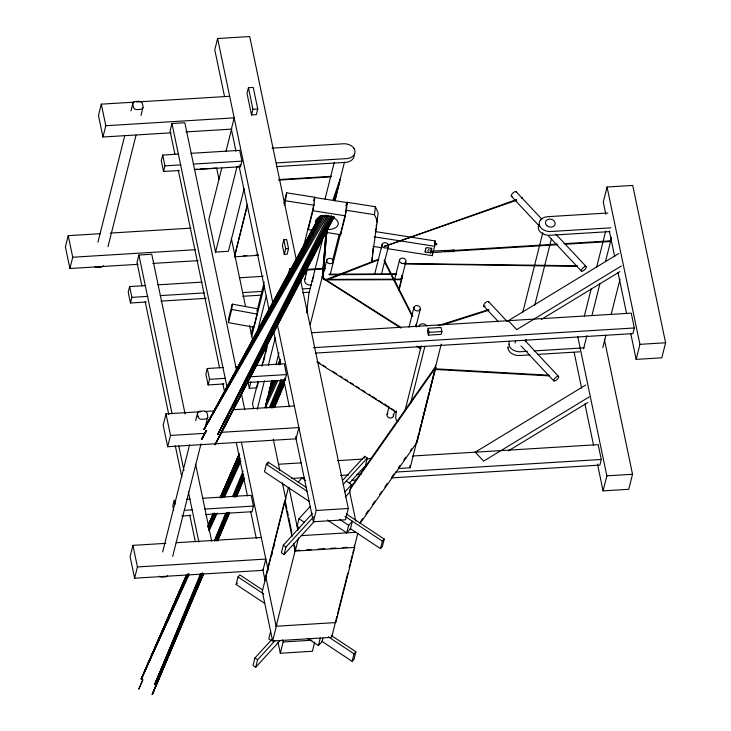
<?xml version="1.0" encoding="UTF-8"?>
<svg xmlns="http://www.w3.org/2000/svg" width="731" height="731" viewBox="0 0 731 731"><rect width="100%" height="100%" fill="white"/><g stroke="black" fill="none" stroke-linecap="round" stroke-linejoin="round"><path stroke-width="1.1" d="M372.033 262.511L373.093 248.129M454.179 250.139L453.942 251.583L454.179 250.139L442.602 250.687M402.187 263.535L577.225 265.746M306.91 309.496L306.645 312.877L308.884 293.798L322.417 240.152M326.09 232.111L322.389 277.177L323.029 278.484L400.835 328.055M326.739 232.22L323.047 277.177L323.997 278.639M396.266 410.986L395.727 417.712A4.432 3.582 14.1 0 0 397.216 420.754L397.966 421.248M415.875 326.876L416.058 324.637M416.524 326.94L416.432 323.367M325.816 234.359L322.398 277.195A3.618 2.933 14.1 0 1 322.791 275.285A3.628 2.933 14.1 0 1 323.239 274.801M326.465 234.459L323.047 277.159A2.961 2.394 14.1 0 1 323.367 275.596M228.401 322.599L228.977 317.291L232.284 304.142L257.604 308.774L257.038 314.083L253.73 327.232L228.401 322.599L231.709 309.451L232.284 304.142M284.688 205.228L286.653 192.847L314.769 197.251L313.937 205.274L303.411 247.124M312.676 230.292L308.199 229.589L308.683 225.166M308.199 229.589L312.941 210.747L313.654 204.113M314.01 200.787L314.376 197.471L346.796 202.542L345.361 215.819L340.619 234.669L326.09 232.394M340.619 234.669L340.856 232.449M330.293 274.216L346.366 210.29L347.225 202.323L375.35 206.727L378.165 212.931L376.849 222.123M371.668 261.323L377.306 220.899L374.491 214.695L375.368 206.791M425.168 252.012L426.301 247.507L431.884 248.376L430.742 252.889L425.168 252.012L425.506 248.823M430.742 252.889L431.208 248.641M387.494 248.659L432.268 255.658L432.725 251.409M432.268 255.658L434.625 246.265L435.201 240.956L375.88 231.672M434.89 244.593C434.241 241.193 435.512 247.133 436.791 243.834M375.332 232.038L375.844 228.73M376.182 226.528L376.511 224.326M335.063 200.87L339.915 180.173A5.245 4.249 14.1 0 0 339.568 179.196M100.037 233.71L68.23 235.656L65.397 246.932L69.902 268.505L138.068 264.32M134.248 102.139L101.298 104.158L98.466 115.434L102.97 137.008L171.136 132.823M69.902 268.505L72.734 257.23L68.23 235.656M102.97 137.008L105.812 125.732L101.298 104.158M97.945 242.217L124.59 136.286M130.977 110.902L132.914 103.181M107.978 246.74L136.012 135.281M141.01 115.425L142.947 107.695M145.478 285.593L129.634 286.561L128.217 292.199L130.465 302.99L146.319 302.013M178.556 154.086L162.702 155.063L161.286 160.701L163.543 171.483L179.387 170.515M185.107 413.938L151.746 254.233L138.908 255.028L137.017 262.539L141.915 285.995M236.378 369.548L184.815 122.735L171.977 123.521L170.085 131.041L174.983 154.488M130.465 302.99L131.891 297.353L129.634 286.561M163.543 171.483L164.959 165.846L162.702 155.063M296.32 259.697L249.71 36.55L217.61 38.515L214.777 49.79L224.563 96.647M221.776 168.084L208.792 219.72L215.554 252.085L228.392 251.3L244.145 188.671M225.925 151.6L231.727 128.519M165.882 543.343L132.932 545.363L130.1 556.638L134.605 578.212L262.977 570.335L265.819 559.069L137.437 566.945L134.605 578.212M201.226 411.708L166.001 413.865L163.168 425.14L167.673 446.714L296.055 438.838L298.888 427.562L221.63 432.304M248.421 87.738L247.005 93.367L251.51 114.941L256.325 114.648L257.741 109.01L253.237 87.437L248.421 87.738L252.926 109.312L251.51 114.941M215.554 252.085L237.109 166.376M167.673 446.714L170.515 435.438L166.001 413.865M194.099 169.61L240.508 166.759L241.924 161.131L239.677 150.339L191.001 153.327M247.407 204.324L234.45 256.8L258.299 255.338M234.45 256.8L247.517 204.863M223.147 367.538L207.293 368.506L205.877 374.144L208.134 384.935L223.978 383.958M162.647 551.932L189.567 444.887M195.67 420.608L197.617 412.887A3.308 2.677 14.1 0 1 198.302 411.918A3.28 2.65 14.1 0 1 200.175 411.206L203.392 411.005A3.299 2.668 14.1 0 1 207.165 413.499L207.732 416.195A3.299 2.668 14.1 0 1 206.964 418.379A3.28 2.65 14.1 0 1 205.082 419.091L201.875 419.292A3.28 2.65 14.1 0 1 198.11 416.807M208.134 384.935L209.55 379.298L207.293 368.506M172.68 556.446L200.988 443.891M205.713 425.131L207.65 417.401M251.172 333.921L253.118 326.209M257.056 310.967L264.202 282.12M283.884 203.867L286.653 192.847M251.702 336.379L264.448 285.684M256.727 334.168L266.404 295.708M283.829 239.777L282.413 245.415L284.286 254.388L287.137 254.214L288.553 248.577L286.68 239.604L283.829 239.777L285.711 248.75L284.286 254.388M256.91 387.814L249.317 388.28L250.971 381.683M268.935 310.264L269.483 308.062M258.034 381.582L252.506 403.558L253.584 408.739M261.899 366.204L267.701 343.122M257.184 386.708L258.29 382.313M263.261 362.539L264.924 355.942M265.472 353.749L267.135 347.152M288.416 274.152L289.841 268.524L291.733 268.405M257.248 409.323L264.439 380.75M268.304 365.372L275.212 337.905M313.964 200.614L314.796 197.306M265.125 407.761L272.033 380.294M275.898 364.906L278.94 352.817M304.809 279.48L307.577 268.441M325.076 198.878L334.241 162.446M202.524 498.277L251.199 495.289L253.447 506.08L252.031 511.709L205.621 514.56M247.754 382.505L285.099 380.211L286.525 374.574L284.268 363.791L255.969 365.527M264.649 603.377L236.122 584.48L238.014 576.96L239.887 574.913L262.703 590.036M306.508 487.559L268.231 462.202L266.358 464.249L264.476 471.76L309.167 501.375M267.692 464.349L268.231 462.202M325.578 237.237L326.967 231.718M335.026 199.7L344.465 162.163M325.615 238.443L327.287 231.809M310.255 324.491L322.481 275.87M322.654 276.565L326.812 260.008M346.001 205.685L346.796 202.542M332.541 260.739L339.193 234.285M346.393 205.63L347.225 202.323M354.233 545.225L354.69 547.437L335.794 622.574L276.144 626.239L265.737 576.384L284.633 501.247L285.273 501.201L286.872 508.877M288.453 487.303L262.274 591.397L272.636 640.977L331.636 637.359L336.927 616.315M267.765 570.82L268.597 567.503M271.375 556.455L272.215 553.139M273.604 547.62L274.436 544.303M284.441 504.518L285.273 501.201M272.59 638.675L254.936 657.982L253.054 665.502L255.722 667.266L280.284 640.402M312.557 513.263L283.29 545.271L281.398 552.782L284.067 554.555L314.001 521.815M255.722 667.266L257.604 659.755L275.258 640.447M284.067 554.555L285.958 547.035L313.59 516.817M270.644 631.438L268.752 638.958L271.42 640.721M310.218 506.446L298.988 518.727L297.097 526.238L299.765 528.01M276.144 626.239L295.05 551.092L293.423 543.343M272.636 640.977L276.811 624.365M295.187 551.275L298.531 537.989M374.674 274.18L382.167 244.373M314.714 642.056L312.393 651.275L280.302 653.249L283.135 641.973L282.669 639.744M300.752 280.896L348.303 508.502L345.471 519.778L313.371 521.742L316.212 510.476L277.515 325.258M381.491 273.988L388.435 246.393A3.299 2.668 14.1 0 0 384.524 242.701A3.299 2.668 14.1 0 0 382.943 247.051A3.299 2.668 14.1 0 0 388.435 246.393M394.594 279.662L399.592 259.797M398.633 290.509L405.851 261.808A3.299 2.668 14.1 0 0 401.94 258.116A3.299 2.668 14.1 0 0 400.369 262.466A3.299 2.668 14.1 0 0 405.851 261.808M399.089 290.033L402.151 277.881M346.284 481.062L351.62 484.598L349.729 492.109L345.242 497.025M364.111 458.438L364.65 456.29L367.318 458.054L365.427 465.565L349.308 483.2M307.358 638.254L318.396 645.564L320.288 638.053M346.75 532.853L348.641 525.342L352.379 521.249L350.487 528.76L346.75 532.853L327.433 520.052M322.956 638.254L322.143 641.471L318.396 645.564M387.083 414.34L389.029 406.619M409.013 327.132L414.011 307.267M337.484 614.104L347.792 573.131M349.18 567.594L350.021 564.268M350.578 562.057L352.241 555.414M352.799 553.193L353.64 549.876M354.197 547.656L357.815 533.264M434.671 243.048L435.201 240.956M393.342 416.359L394.731 410.84M416.113 325.843L420.27 309.277A3.299 2.668 14.1 0 0 416.368 305.585A3.299 2.668 14.1 0 0 414.788 309.935A3.299 2.668 14.1 0 0 420.27 309.277M404.91 410.996L421.294 345.854M428.22 328.283L427.516 331.097L428.357 335.145L441.195 334.359L441.908 331.536L441.058 327.497L428.22 328.283L429.07 332.331L428.357 335.145M410.767 402.525L424.93 346.211M321.704 641.188L352.141 661.354L354.023 653.834L355.896 651.787L331.17 635.403M350.058 528.467L380.485 548.634L382.377 541.123L384.241 539.076L346.211 513.866M355.896 651.787L354.005 659.307L352.141 661.354M384.241 539.076L382.359 546.587L380.485 548.634M434.552 369.511L435.091 367.209L350.807 487.285M398.386 468.507L410.155 467.785L418.762 433.556M419.32 431.345L420.983 424.72M421.54 422.518L429.033 392.702M429.59 390.5L441.25 344.127M435.329 365.226L435.767 367.355L416.871 442.502L360.027 523.487M515.053 343.049L515.611 340.838M522.829 312.128L542.822 232.641M525.562 341.651L526.11 339.449M534.717 305.22L551.384 238.973M630.789 333.711L636.153 359.378L661.82 357.797L665.603 342.775L632.735 185.427L607.059 186.999L603.276 202.03L605.844 214.311M584.334 316.094L591.278 288.498M596.551 267.519L605.716 231.087M583.548 348.842L586.883 335.593M591.882 315.719L599.932 283.701M605.487 261.616L611.591 237.328M602.81 347.654L605.862 335.511M611.134 314.54L620.025 279.205M412.668 456.016L598.177 444.64L601.275 459.47L599.859 465.108L391.588 477.882M311.443 332.76L631.246 313.142L634.344 327.972L632.927 333.61L315.399 353.091M604.327 339.248L632.534 474.273L628.751 489.304L603.075 490.876L606.858 475.844L577.718 336.361M636.153 359.378L639.927 344.347L607.059 186.999M333.071 199.673L339.157 181.909M333.747 199.737L339.787 182.083M312.767 281.207L312.128 281.051L313.837 275.852M585.184 266.523L585.184 265.865M167.509 657.544L152.286 694.45L203.73 573.634M168.386 655.442L169.693 652.28M170.561 650.17L171.867 647.008M172.735 644.897L174.042 641.736M202.725 573.122L154.844 684.262L200.705 573.47M214.247 540.757L225.605 513.326M232.595 496.44L243.076 471.111M269.282 407.807L281.079 379.316M202.597 573.159L154.844 684.262L201.08 573.707M214.731 541.059L226.619 512.632M233.216 496.842L242.902 473.67M270.644 407.341L282.093 379.965M175.55 638.602L152.286 694.45L203.538 573.753M176.427 636.491L177.743 633.329M178.62 631.228L179.945 628.066M180.822 625.955L182.138 622.794M184.943 616.69L152.286 694.45L203.392 573.543M185.82 614.588L187.145 611.436M188.031 609.334L195.095 592.53M196.411 589.378L197.297 587.276M202.377 573.186L154.844 684.262L201.391 573.972M215.572 540.355L227.094 513.043M234.185 496.239L243.057 475.232M271.42 408.008L283.39 379.645M217.619 539.898L221.612 530.432M222.507 528.33L228.721 513.61M236.277 495.737L238.946 489.432M240.28 486.279L241.166 484.178M154.844 684.262L201.765 573.936M216.065 540.319L227.679 512.998M234.386 497.235L243.77 475.168M272.371 407.925L283.984 380.613M217.801 540.163L229.397 512.87M236.524 496.075L243.651 479.289M274.408 406.865L281.545 390.071M282.431 387.969L283.765 384.826M217.6 541.059L229.68 512.696M236.396 496.934L244.446 478.028M274.417 407.633L284.396 384.14M216.285 540.702L228.392 512.413M235.117 496.687L243.633 476.786M273.23 407.624L284.889 380.376M216.568 540.675L228.73 512.376M235.483 496.651L243.597 477.782M273.778 407.56L284.587 382.404M142.783 679.784L138.726 689.196L142.874 679.821M216.723 540.62L228.913 512.312M235.693 496.587L243.368 478.759M274.079 407.469L284.469 383.346M186.378 575.37L141.284 679.008L189.21 574.264M208.691 524.072L213.251 513.601M220.086 497.893L239.211 453.924M278.383 363.892L280.201 359.707M186.35 575.434L141.284 679.008L188.808 574.082M208.207 525.223L213.214 513.71M220.497 496.97L239.165 454.079M278.319 364.111L280.137 359.926M186.816 574.584L141.284 679.008L188.397 573.954M208.673 524.465L213.224 514.021M220.506 497.318L239.174 454.499M278.337 364.696L280.156 360.52M186.871 574.52L141.284 679.008L188.004 573.89M207.842 526.448L213.306 513.911M220.598 497.19L239.293 454.353M278.493 364.486L280.32 360.301M186.999 574.694L141.284 679.008L187.31 574.639M208.024 526.713L213.964 513.153M220.826 497.509L239.567 454.737M270.653 383.802L272.023 380.677M279.333 363.983L280.247 361.9M208.024 527.663L214.466 513.052M221.374 497.4L239.32 456.692M269.246 388.846L272.919 380.495M279.827 364.842L280.75 362.75M208.819 527.06L214.832 513.527M221.767 497.912L239.805 457.323M268.487 392.794L274.034 380.303M208.92 528.184L215.453 513.628M222.909 496.979L240.17 458.492M266.294 400.25L275.158 380.485M208.573 530.45L216.102 513.829M223.631 497.199L240.097 460.841M265.508 404.736L276.336 380.842M209.139 530.715L217.208 513.08M224.326 497.528L240.928 461.224M265.609 407.304L277.944 380.339M229.452 416.14L215.097 444.704L334.067 217.125M333.811 217.281L217.655 434.516L328.219 215.992M229.561 416.286L215.097 444.704L329.754 224.782M230.594 414.258L236.789 402.087M333.893 216.349L217.655 434.516L329.873 215.7M239.101 398.02L215.097 444.704L265.435 347.609M240.143 395.992L246.411 383.821M247.453 381.783L248.494 379.755M251.108 374.683L253.712 369.612M333.135 216.385L217.655 434.516L331.335 215.581M266.477 345.589L271.201 336.488M272.252 334.469L278.538 322.325M283.262 313.224L285.885 308.171M286.927 306.152L287.977 304.123M294.273 291.989L295.324 289.969M300.039 280.859L301.09 278.84M330.805 222.763L333.437 217.719M217.655 434.516L332.084 216.477M206.635 430.55L201.537 439.45L206.334 430.376M299.737 253.931L300.797 251.921M301.209 251.071L302.278 249.061M303.347 247.041L318.944 217.637M206.407 430.413L201.537 439.45L206.571 430.532M609.261 240.928L609.279 241.559L609.261 240.928L563.948 243.679M319.182 216.741L204.095 429.261L327.369 215.581M319.831 216.102L204.095 429.261L326.081 214.987M320.708 215.645L204.095 429.261L324.189 215.563M201.537 439.45L206.434 430.449M321.722 215.444L204.095 429.261L322.919 215.371M516.534 199.59L384.405 246.429L516.744 200.212M384.625 246.712L384.479 246.109M349.528 490.227L435.767 367.355M360.657 521.477L362.613 518.681M365.884 514.03L368.497 510.302M372.417 504.719L375.03 500.991M379.599 494.476L381.564 491.689M384.826 487.029L387.439 483.31M391.359 477.718L393.972 473.999M398.55 467.484L399.857 465.62M403.777 460.037L405.732 457.24M410.31 450.725L411.617 448.861M298.23 482.076L301.967 477.983L305.649 480.422M540.675 219.793L540.702 219.766A10.928 8.836 14.1 0 1 547.693 216.687L607.772 212.995M236.122 584.48L237.374 583.11M342.391 480.632L364.65 456.29M343.287 484.333L367.318 458.054M344.886 491.963L351.62 484.598M618.792 253.511L508.337 320.681L516.707 329.626L621.35 265.993M541.452 319.356L619.934 271.63M585.723 385.009L475.26 452.178L483.63 461.133L589.241 396.906M508.374 450.853L587.825 402.543M378.53 259.194L326.437 279.406L399.208 279.196A2.951 2.385 14.1 0 0 400.433 278.858M378.722 259.743L328.036 279.553A3.618 2.933 14.1 0 1 325.724 279.918A3.628 2.933 14.1 0 1 323.559 279.004M437.997 325.715L488.82 309.515M442.52 324.966L489.021 310.136M454.243 250.386L444.896 251.007M136.523 102.002L229.68 96.282M252.926 109.312L257.741 109.01M105.812 125.732L234.185 117.855L231.352 129.131L185.912 131.918M272.005 148.155L343.433 143.779A10.928 8.836 14.1 0 1 351.51 145.935L351.547 145.962A8.196 6.625 14.1 0 1 354.014 148.457M164.959 165.846L180.804 164.877M193.258 164.109L241.924 161.131M276.245 162.922L346.531 158.609A10.928 8.836 14.1 0 0 353.521 155.52L353.539 155.493A8.196 6.625 14.1 0 0 355.001 151.326A8.279 6.689 14.1 0 0 354.005 148.42M194.501 169.409L197.818 169.208M200.038 169.071L208.883 168.523M211.104 168.395L216.632 168.048L218.962 179.205M276.428 166.604L345.589 162.364A10.928 8.836 14.1 0 0 352.57 159.285L352.598 159.248A8.196 6.625 14.1 0 0 354.06 155.082M279.37 179.515L331.618 176.308M278.328 180.128L330.567 176.92M110.262 233.079L190.928 228.136M72.734 257.23L195.433 249.71M610.869 227.834L550.79 231.517A10.928 8.836 14.1 0 1 542.704 229.36A8.196 6.625 14.1 0 1 540.209 226.866A8.279 6.689 14.1 0 1 539.222 223.969A8.196 6.625 14.1 0 1 540.684 219.83M285.711 248.75L288.553 248.577M609.928 231.59L549.84 235.272A10.928 8.836 14.1 0 1 541.762 233.116A8.196 6.625 14.1 0 1 539.268 230.621A8.279 6.689 14.1 0 1 538.272 227.725A8.196 6.625 14.1 0 1 538.838 224.846M243.432 255.704L246.84 255.494M255.923 254.936L258.198 254.799M152.834 263.416L198.284 260.629M432.058 251.099L445.663 250.477M453.019 250.486L557.159 244.099M453.074 251.144L557.214 244.748M565.136 244.264L609.279 241.559M432.094 252.542L442.52 251.976M306.289 269.419L325.277 268.25M306.344 270.077L325.332 268.907M239.412 277.78L263.215 276.318M304.032 273.814L306.298 273.677M157.933 284.825L202.076 282.12M312.128 281.042L312.841 280.996M131.891 297.353L147.735 296.375M160.18 295.616L204.333 292.903M242.509 292.61L261.78 291.431M302.597 288.928L310.529 288.443M161.03 301.108L206.306 298.33M242.692 296.302L260.839 295.187M302.78 292.61L309.588 292.199M429.07 332.331L441.908 331.536M313.407 347.664L634.344 327.972M235.592 366.77L238.991 366.569M527.353 351.328L520.554 351.748A10.928 8.836 14.1 0 1 512.468 349.582L512.431 349.564A8.196 6.625 14.1 0 1 509.973 347.097A8.279 6.689 14.1 0 1 508.977 344.2M534.151 350.907L584.042 347.855M639.927 344.347L665.603 342.775M529.811 354.873L519.604 355.504A10.928 8.836 14.1 0 1 511.526 353.347L511.49 353.32A8.196 6.625 14.1 0 1 509.032 350.853A8.279 6.689 14.1 0 1 508.036 347.956M537.742 354.389L579.692 351.821M209.55 379.298L225.395 378.329M249.17 376.867L286.525 374.574M435.109 367.3L435.749 367.264L416.853 442.401L416.213 442.438M204.634 411.498L214.859 410.868M233.034 409.753L294.383 405.988M170.515 435.438L203.456 433.419M278.374 464.258L301.135 462.86M337.548 460.631L362.594 459.095M367.145 458.812L371.695 458.538M291.715 478.467L304.233 477.699M340.655 475.461L348.614 474.976M356.582 474.483L361.132 474.209M395.279 472.107L601.275 459.47M282.33 484.589L284.606 484.452M351.748 480.331L356.308 480.048M186.679 499.246L190.069 499.035M606.858 475.844L632.534 474.273M184.404 510.311L192.326 509.827M204.781 509.059L253.447 506.08M181.855 516.022L190.91 515.465M316.212 510.476L348.303 508.502M176.107 542.722L261.305 537.486M301.355 535.64L355.823 532.296M300.066 550.242L295.571 550.516L294.429 545.034M306.801 549.831L311.287 549.548M318.022 549.136L324.756 548.725M330.366 548.378L335.977 548.04M342.711 547.62L347.207 547.345M295.05 551.092L354.69 547.437M265.737 576.384L266.376 576.348M283.135 641.973L311.909 640.21M446.513 251.674L453.832 251.528M446.495 251.373L453.878 251.281M444.064 251.884L445.526 251.866M329.096 274.189L396.65 273.842M329.078 274.728L396.631 274.381M443.671 251.007L444.284 251.016M404.499 263.864L577.225 266.404M325.724 279.918L398.496 279.708A3.609 2.915 14.1 0 0 401.858 278.447A3.609 2.915 14.1 0 0 401.602 275.276M434.579 368.762L549.602 375.25M434.561 369.42L549.575 375.898M285.794 200.815L313.91 205.219M346.366 210.29L374.491 214.695M312.941 210.747L345.361 215.819M374.19 236.817L434.625 246.265M372.947 246.384L381.902 247.782M231.709 309.451L257.038 314.083M401.155 327.616L324.546 279.004A2.961 2.394 14.1 0 0 325.761 279.379M318.095 362.046L320.014 363.261M322.883 365.08L325.761 366.907M332.459 371.156L336.287 373.587M340.125 376.017L342.035 377.233M344.913 379.06L347.782 380.878M350.652 382.706L353.53 384.524M356.399 386.352L359.277 388.17M362.147 389.998L365.016 391.816M368.844 394.247L370.763 395.462M372.682 396.677L376.511 399.108M378.42 400.323L382.258 402.754M384.168 403.969L387.997 406.399M390.875 408.227L393.744 410.045M316.779 361.854L396.303 412.321M266.358 464.249L307.248 491.342M345.023 516.369L382.377 541.123M339.44 519.238L348.641 525.342M298.988 518.727L304.324 522.263M283.29 545.271L285.958 547.035M238.014 576.96L263.69 593.974M328.356 636.82L354.023 653.834M254.936 657.982L257.604 659.755M418.141 346.421L420.791 348.532M416.862 346.11L420.352 348.888M429.335 250.258L428.503 249.234M427.754 250.715L428.412 251.363M516.168 191.75L541.863 219.218M555.88 234.203L586.244 266.66A3.28 1.206 -43.1 0 1 585.449 268.834A3.299 1.206 -43.1 0 1 583.32 270.735A3.28 1.206 -43.1 0 1 581.364 271.027L548.643 236.086M511.271 196.127L539.295 226.098M488.546 301.574L507.232 321.558M525.141 340.701L558.621 376.492A3.28 1.206 -43.1 0 1 555.542 380.641A3.28 1.206 -43.1 0 1 554.381 378.886A3.28 1.206 -43.1 0 1 558.621 376.492M483.648 305.96L498.441 321.768M521.02 345.909L553.723 380.869M384.186 259.852L412.86 316.331M384.186 261.223L412.247 316.468M609.343 231.042L614.698 256.709M617.969 272.334L626.595 313.626M574.173 352.506L581.629 388.216M584.891 403.832L593.517 445.124M597.483 464.094L603.075 490.876M436.782 244.191L436.718 244.355M436.471 243.852L436.608 244.501M436.306 243.862L436.471 244.62M436.124 243.871L436.297 244.721M409.725 465.757L410.155 467.785M349.573 491.387L355.796 521.139M289.841 268.524L290.463 271.512M217.61 38.515L273.083 304.059M240.06 164.603L240.508 166.759M284.651 378.055L285.099 380.211M231.325 129.003L235.985 151.326M239.019 165.827L269.09 309.752M273.75 332.075L280.512 364.431M283.774 380.047L289.366 406.829M295.598 436.681L313.371 521.742M288.964 487.294L297.937 530.267M231.316 238.343L245.534 306.399M249.499 325.368L252.533 339.869M265.819 403.466L266.751 407.935M273.275 439.176L279.799 470.417M282.367 482.688L285.858 499.419M287.329 511.07L288.252 515.446M288.708 517.639L291.916 532.981M284.633 501.247L292.034 536.691M248.019 382.066L249.317 388.28M241.513 394.119L244.775 409.753M241.413 442.255L267.985 569.449M171.977 123.521L227.039 387.083M236.25 442.374L247.434 495.929M250.696 511.545L256.298 538.327M262.822 569.568L265.152 580.725M277.972 642.092L280.302 653.249M178.254 170.122L219.547 367.794M222.818 383.437L224.682 392.364M198.101 416.789L197.534 414.093A3.28 2.65 14.1 0 1 197.617 412.887M195.606 464.194L211.707 541.251M138.908 255.028L172.032 413.609M178.803 445.992L183.938 470.563M188.37 491.78L198.869 542.037M145.186 301.629L168.742 414.422M175.276 445.691L181.809 476.959M189.74 514.935L195.341 541.735M175.129 504.326L174.225 500.013L172.808 505.651L173.713 509.964M132.932 545.363L137.437 566.945M323.203 215.956A11.586 6.771 6.2 0 1 328.42 216.065M328.466 216.175A11.477 6.707 6.1 0 1 336.26 227.195A11.586 6.771 6.2 0 1 332.596 228.949A11.477 6.707 6.1 0 1 327.817 229.497M315.947 224.015A11.477 6.707 6.1 0 1 321.028 216.504M393.205 414.541A3.28 2.65 14.1 0 1 391.935 417.776A3.28 2.65 14.1 0 1 387.75 416.871A3.28 2.65 14.1 0 1 387.795 413.38M418.964 326.629A4.094 3.317 14.1 0 1 419.466 325.24A4.139 3.344 14.1 0 1 420.636 324.244A4.094 3.317 14.1 0 1 424.976 324.39A4.139 3.344 14.1 0 1 426.365 325.459M426.292 325.459A4.094 3.317 14.1 0 1 426.749 326.154M485.073 305.933A3.28 1.206 -43.1 0 1 483.721 304.964A3.28 1.206 -43.1 0 1 486.773 301.775A3.28 1.206 -43.1 0 1 488.591 302.25M512.212 196.274A3.28 1.206 -43.1 0 1 511.499 194.811A3.28 1.206 -43.1 0 1 514.569 191.851A3.28 1.206 -43.1 0 1 516.214 192.417M581.337 271.046A3.299 1.206 -43.1 0 1 582.141 268.862A3.28 1.206 -43.1 0 1 584.27 266.979A3.299 1.206 -43.1 0 1 586.244 266.66M508.045 347.983A8.196 6.625 14.1 0 1 508.127 346.512M508.986 344.228A8.196 6.625 14.1 0 1 509.553 341.35M311.424 284.862A4.916 3.975 14.1 0 1 307.157 284.332A4.962 4.011 14.1 0 1 305.549 283.034A4.916 3.975 14.1 0 1 305.22 278.703M103.263 265.499A3.28 2.65 14.1 0 1 100.714 267.18L97.488 267.382A3.28 2.65 14.1 0 1 94.783 266.532M167.691 575.726A3.308 2.677 14.1 0 1 165.38 576.896L162.191 577.088A3.299 2.668 14.1 0 1 159.477 576.229M452.809 251.135A0.987 0.557 -8.4 0 1 451.128 251.071M451.347 250.541A0.987 0.548 -8.1 0 1 452.864 250.422M401.63 277.15A2.951 2.385 14.1 0 1 400.908 278.548M557.515 375.88L557.552 376.355L557.515 375.88M522.162 198.265L521.907 197.699L522.162 198.265M138.689 101.298L135.482 101.49A3.28 2.65 14.1 0 0 132.841 104.387L133.398 107.082A3.28 2.65 14.1 0 0 137.172 109.586L140.379 109.385A3.28 2.65 14.1 0 0 143.029 106.488L142.463 103.793A3.28 2.65 14.1 0 0 138.689 101.298M327.589 262.676A3.299 2.668 14.1 0 0 333.08 262.018A3.299 2.668 14.1 0 0 329.169 258.326A3.299 2.668 14.1 0 0 327.589 262.676M546.806 225.605A4.916 3.975 14.1 0 0 554.993 224.627A4.916 3.975 14.1 0 0 549.155 219.117A4.916 3.975 14.1 0 0 546.806 225.605"/></g></svg>
